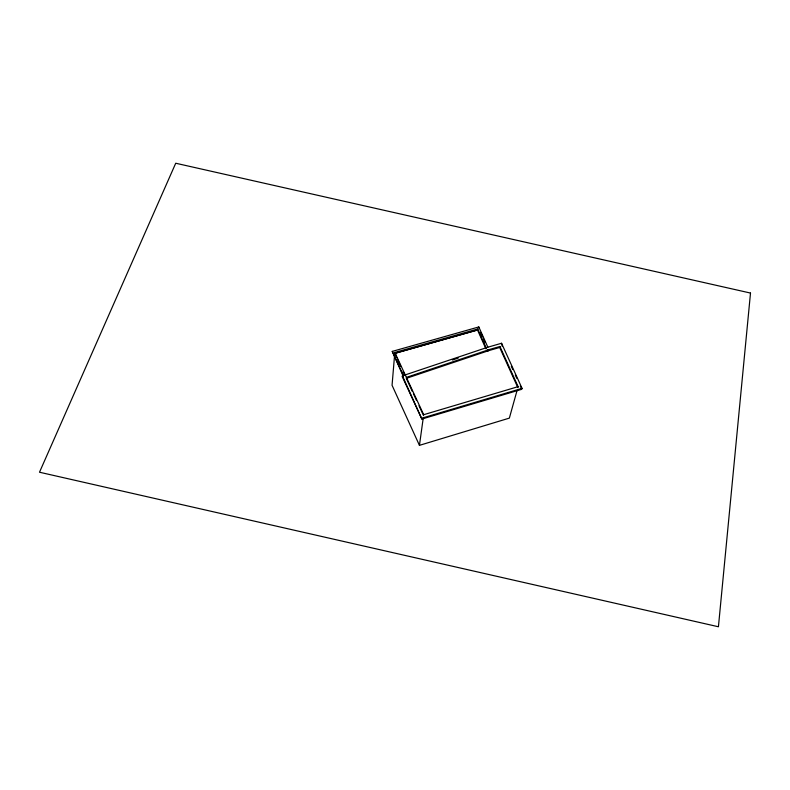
<?xml version="1.0" encoding="UTF-8"?>
<svg xmlns="http://www.w3.org/2000/svg" width="790" height="790" viewBox="0 0 790 790"><rect width="100%" height="100%" fill="white"/><g stroke="black" fill="none" stroke-linecap="round" stroke-linejoin="round"><path stroke-width="1.19" d="M487.855 347.195L478.799 326.951L392.255 351.402L403.325 376.435L402.327 376.81L421.86 419.056L521.785 389.302L522.052 388.364L501.551 343.265L487.894 347.185L402.426 375.843L402.327 376.81M394.625 354.661L392.057 385.283L419.441 445.353L509.362 418.117L516.877 391.119M477.733 328.996L477.535 330.003L485.899 348.765L486.117 347.778L477.733 328.996L394.812 352.449L396.708 357.712M421.86 419.056L402.426 375.843M419.441 445.353L423.243 417.999M478.612 327.909L478.799 326.951M499.685 347.472L499.912 346.484L487.173 350.158L486.956 351.135L499.685 347.472L517.855 387.604L518.121 386.656L499.912 346.484M501.551 343.265L502.322 346.445M452.443 359.993L458.21 358.058M406.386 377.393L489.05 349.615L488.832 350.592L406.287 378.351L412.38 391.504M518.121 386.656L423.697 414.701L394.812 352.449M421.988 418.137L522.052 388.364M397.706 359.806L400.668 366.254M403.157 371.557L404.638 374.796M413.397 393.697L416.449 400.273M418.996 405.754L423.568 415.619M392.255 351.402L403.423 375.517M511.308 366.224L512.799 369.522M515.297 375.023L516.798 378.321M520.294 386.014L521.291 388.206M480.616 332.412L482.631 336.905M483.638 339.147L485.139 342.524M750.5 293.06L718.426 626.766L39.5 472.223L175.726 163.234L750.5 293.06M477.535 329.963L394.733 353.397L477.535 330.003"/></g></svg>
